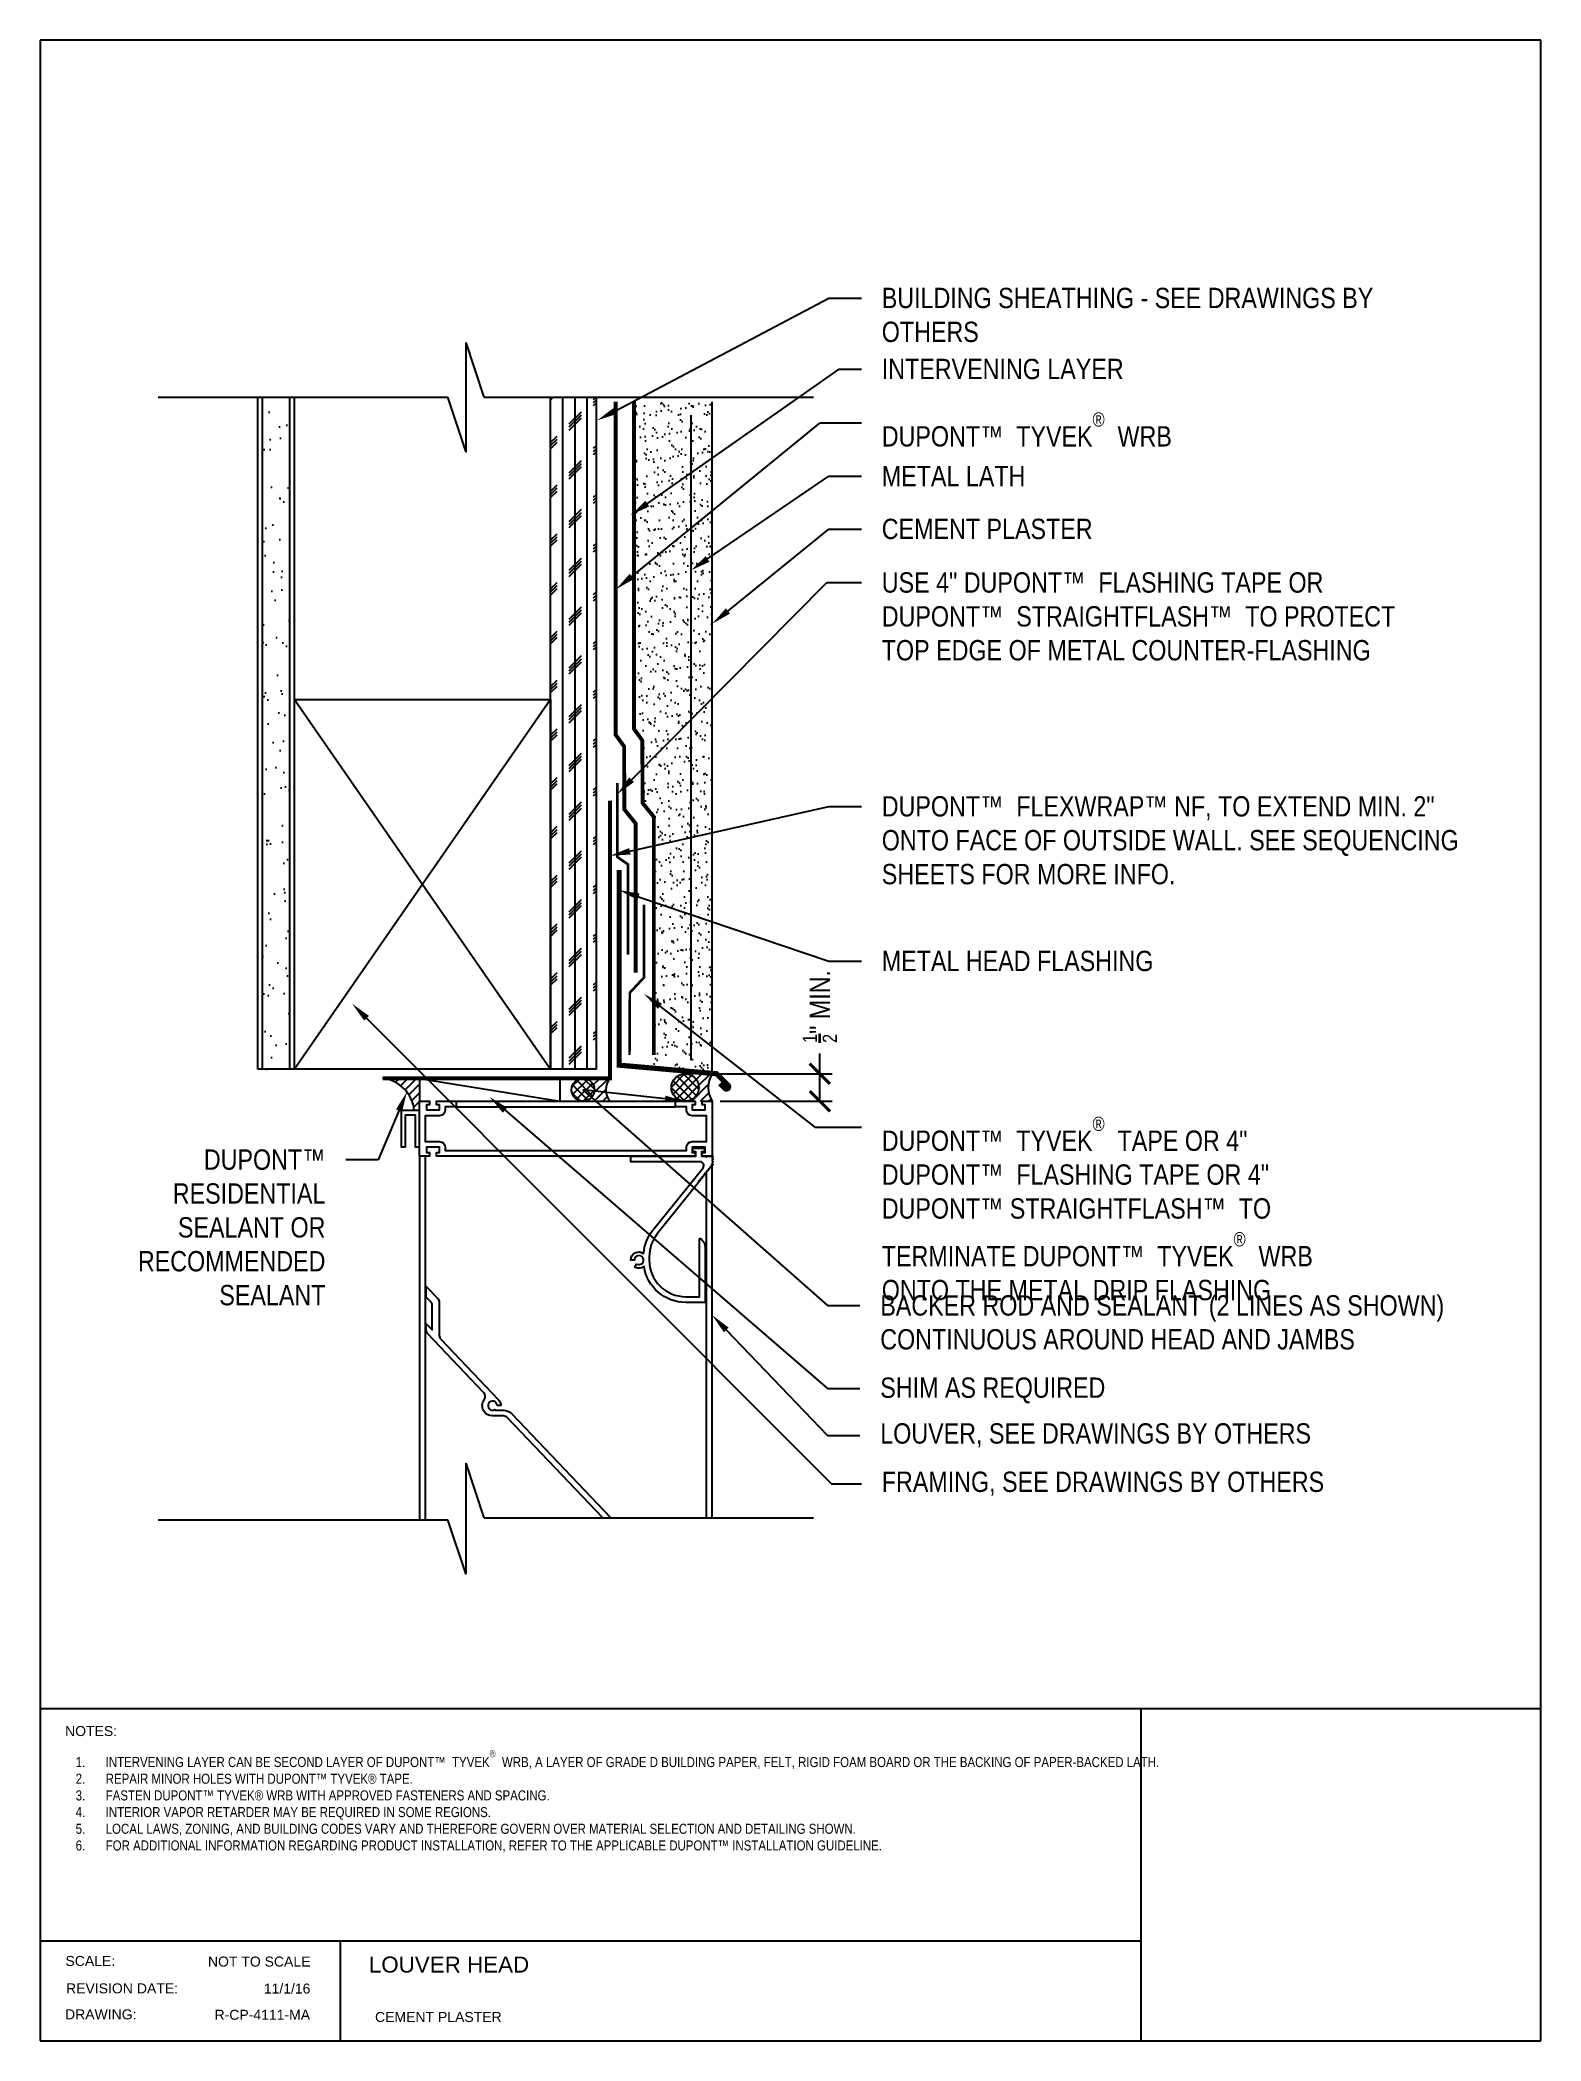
# Paper-space layout 'Title Block' of a CAD drawing. Header units: inches. Extents: x 0.3 to 7.8, y 0.1 to 10.1.
# The model-space entities are those that its viewports show. They can reach past a viewport. Long polylines and large blocks are cut down to what shows.
import ezdxf
from ezdxf import colors
from ezdxf.entities.mleader import LeaderData, LeaderLine
from ezdxf.math import Vec2, Vec3

# ---------------------------------------------------------------- set-up
doc = ezdxf.new("R2010")
doc.units = ezdxf.units.IN
doc.header["$MEASUREMENT"] = 0
for name, pattern in [('CENTER2', [1.125, 0.75, -0.125, 0.125, -0.125]), ('CENTER6', [0.4125, 0.3, -0.05, 0.03125, -0.03125]), ('HIDDEN', [0.375, 0.25, -0.125])]:
    doc.linetypes.add(name, pattern=pattern)
doc.layers.add('-ATI-HATCH', color=8, linetype='Continuous')
doc.layers.add('title block', color=7, linetype='Continuous')
for name, color, linetype, lineweight in [('-ATI-WRB', 5, 'CENTER6', 15), ('.ATI-DETAIL', 13, 'Continuous', 25), ('.ATI-HATCH', 8, 'Continuous', 25), ('.ATI-TEXT', 7, 'Continuous', 35), ('ATI-SAM', 4, 'HIDDEN', 15)]:
    doc.layers.add(name, color=color, linetype=linetype, lineweight=lineweight)
doc.styles.add('ATI ARCH 5-32', font='ARIALN.TTF', dxfattribs={"height": 0.15625})
doc.styles.get("Standard").update_dxf_attribs({"font": 'arial.ttf'})
doc.linetypes.add('ZIGZAG', pattern='A,0.0001,-0.2,[131,ltypeshp.shx,S=0.2,R=0,X=-0.2,Y=0],-0.4,[131,ltypeshp.shx,S=0.2,R=180,X=0.2,Y=0],-0.2', length=0.8001)
doc.dimstyles.new('ATI ARCH 5-32', dxfattribs={"dimscale": 12, "dimtxt": 0.15625, "dimasz": 0.15625, "dimexe": 0.09375, "dimexo": 0.0625, "dimgap": 0.09, "dimtad": 0, "dimdec": 4, "dimzin": 0, "dimdsep": 46, "dimlunit": 4, "dimtxsty": 'ATI ARCH 5-32', "dimblk": 'ARCHTICK', "dimcen": 0.09, "dimadec": 0, "dimazin": 0, "dimtfac": 0.8, "dimtdec": 4, "dimtofl": 0, "dimtmove": 0, "dimatfit": 2, "dimfxl": 1, "dimtolj": 1, "dimtzin": 0, "dimarcsym": 0})

# ---------------------------------------------------------------- blocks, each defined once
blk = doc.blocks.new('_ARCHTICK')
at = {"color": 0, "linetype": 'ByBlock', "const_width": 0.15}
blk.add_lwpolyline([(-0.5, -0.5), (0.5, 0.5)], dxfattribs=at)
blk = doc.blocks.new('*D2')
at = {"layer": '.ATI-TEXT', "color": 0, "lineweight": -2, "transparency": 16777216}
for p, q in [((27.646, 16.55), (27.646, 16.706)), ((26.88, 16.55), (27.74, 16.55)), ((27.646, 16.339), (27.646, 16.55)), ((26.88, 16.339), (27.74, 16.339))]:
    blk.add_line(p, q, dxfattribs=at)
at = {"layer": 'Defpoints', "color": 0, "transparency": 16777216}
for p in [(26.818, 16.55), (27.646, 16.55), (26.818, 16.339)]:
    blk.add_point(p, dxfattribs=at)
at = {"layer": '.ATI-TEXT', "color": 0, "lineweight": -2, "transparency": 16777216, "xscale": 0.15625, "yscale": 0.15625, "zscale": 0.15625}
for p, rotation in [((27.646, 16.55), 90), ((27.646, 16.339), 270)]:
    blk.add_blockref('_ARCHTICK', p, dxfattribs=dict(at, rotation=rotation))
at = {"layer": '.ATI-TEXT', "color": 0, "transparency": 16777216, "insert": (27.646, 17.067), "char_height": 0.15625, "attachment_point": 5, "rotation": 90, "style": 'ATI ARCH 5-32'}
blk.add_mtext('\\A1;{\\H0.7x;\\S1/2;}" MIN.', dxfattribs=at)

msp = doc.modelspace()

# ---------------------------------------------------------------- hatches: boundary and pattern name
at = {"layer": '-ATI-HATCH'}
h = msp.add_hatch(dxfattribs=at)
h.set_pattern_fill('AR-SAND', color=256, scale=0.07)
h.set_pattern_definition([(37.5, (1.80052, -342.62727), (-0.004409535, 0.134877664), [0, -0.1064, 0, -0.119, 0, -0.11375]), (7.5, (1.80052, -342.62727), (0.12388437, 0.197550225), [0, -0.0574, 0, -0.0959, 0, -0.03675]), (327.5, (1.71442, -342.62727), (0.21798993, 0.000396134), [0, -0.035, 0, -0.126, 0, -0.1645]), (317.5, (1.71442, -342.62727), (0.21042886, 0.06143729), [0, -0.0175, 0, -0.0826, 0, -0.0945])])
h.paths.add_polyline_path([(26.81793, 20.87883), (26.21735, 20.3882), (26.21735, 19.52236), (26.81793, 20.21369)])
h.paths.add_polyline_path([(26.81793, 20.21369), (26.21735, 19.52236), (26.21735, 19.20049), (26.28136, 19.1123), (26.28311, 18.63204), (26.29168, 18.62139), (26.81793, 19.10124)])
h.paths.add_polyline_path([(26.81793, 19.10124), (26.29168, 18.62139), (26.36977, 18.52441), (26.36977, 18.17176), (26.81793, 18.52558)])
h.paths.add_polyline_path([(26.81793, 18.52558), (26.36977, 18.17176), (26.36977, 17.11956), (26.81793, 17.18579)])
h.paths.add_polyline_path([(26.81793, 17.18579), (26.36977, 17.11956), (26.36977, 16.69415), (26.36087, 16.59338), (26.81793, 16.55299)])
h.paths.add_polyline_path([(26.81793, 20.87883), (26.81793, 21.71646), (26.21735, 21.71646), (26.21735, 20.3882)])
at = {"layer": '.ATI-HATCH'}
h = msp.add_hatch(dxfattribs=at)
h.set_pattern_fill('AR-SAND', color=256, scale=0.15)
h.set_pattern_definition([(37.5, (-148.36378, -424.51692), (-0.009449, 0.28902357), [0, -0.228, 0, -0.255, 0, -0.24375]), (7.5, (-148.36378, -424.51692), (0.2654665, 0.4233219), [0, -0.123, 0, -0.2055, 0, -0.07875]), (327.5, (-148.54828, -424.51692), (0.46712128, 0.00084886), [0, -0.075, 0, -0.27, 0, -0.3525]), (317.5, (-148.54828, -424.51692), (0.450919, 0.13165133), [0, -0.0375, 0, -0.177, 0, -0.2025])])
h.paths.add_polyline_path([(23.36124, 21.75162), (23.57218, 21.75162), (23.57218, 16.58504), (23.36124, 16.58504)])
h = msp.add_hatch(dxfattribs=at)
h.set_pattern_fill('CORK', color=256, scale=0.75, angle=90)
h.set_pattern_definition([(90, (25.57608, 13.10597), (-0.09375, 6e-18), []), (225, (25.62296, 13.15285), (0.1875, -0.1875), [0.1325825, -0.1325825]), (225, (25.62296, 13.17628), (0.1875, -0.1875), [0.1325825, -0.1325825]), (225, (25.62296, 13.19972), (0.1875, -0.1875), [0.1325825, -0.1325825])])
h.paths.add_polyline_path([(25.92765, 21.75162), (25.57608, 21.75162), (25.57608, 16.58504), (25.92765, 16.58504)])
h = msp.add_hatch(dxfattribs=at)
h.set_pattern_fill('ANSI31', color=256, scale=0.375188, angle=180)
h.set_pattern_definition([(225, (1.96638, -141.23384), (0.033162203, -0.033162203), [])])
h.paths.add_polyline_path([(24.56793, 16.51473), (24.28434, 16.51473, -0.35098161), (24.52793, 16.26864), (24.56793, 16.26864), (24.56793, 16.33895)])
h = msp.add_hatch(dxfattribs=at)
h.set_pattern_fill('ANSI37', color=256, scale=0.375188, angle=180)
h.set_pattern_definition([(225, (109.948724, 333.65698), (0.033162203, -0.033162203), []), (315, (109.948724, 333.65698), (0.033162203, 0.033162203), [])])
h.paths.add_polyline_path([(25.91266, 16.42684, 1), (25.73688, 16.42684, 1)])
h = msp.add_hatch(dxfattribs=at)
h.set_pattern_fill('ANSI31', color=256, scale=0.375188, angle=180)
h.set_pattern_definition([(225, (109.948724, 333.639404), (0.033162203, -0.033162203), [])])
edge = h.paths.add_edge_path()
edge.add_arc((25.82477, 16.42684), 0.08789, 270, 450)
edge.add_line((25.82477, 16.51473), (26.03312, 16.51473))
edge.add_arc((26.13847, 16.42684), 0.1372, 140.162844, 219.837156)
edge.add_line((26.03312, 16.33895), (25.82477, 16.33895))
h = msp.add_hatch(dxfattribs=at)
h.set_pattern_fill('ANSI37', color=256, scale=0.375188, angle=180)
h.set_pattern_definition([(225, (110.73354, 333.67456), (0.033162203, -0.033162203), []), (315, (110.73354, 333.67456), (0.033162203, 0.033162203), [])])
h.paths.add_polyline_path([(26.71506, 16.44442, 1), (26.50412, 16.44442, 1)])
h = msp.add_hatch(dxfattribs=at)
h.set_pattern_fill('ANSI31', color=256, scale=0.375188, angle=180)
h.set_pattern_definition([(225, (110.73354, 333.67456), (0.033162203, -0.033162203), [])])
edge = h.paths.add_edge_path()
edge.add_arc((26.60959, 16.44442), 0.10547, 270, 450)
edge.add_line((26.60959, 16.54989), (26.81793, 16.54989))
edge.add_arc((26.98364, 16.44442), 0.19642, 147.523901, 212.476099)
edge.add_line((26.81793, 16.33895), (26.60959, 16.33895))

# ---------------------------------------------------------------- linework, layer by layer
at = {"layer": '-ATI-WRB', "linetype": 'CENTER6', "ltscale": 0.75, "const_width": 0.03}
msp.add_lwpolyline([(26.22935, 17.32726), (26.22935, 18.4749), (26.14287, 18.5823), (26.1411, 19.06648), (26.07693, 19.15491), (26.07693, 21.71646)], dxfattribs=at)
at = {"layer": '.ATI-DETAIL'}
for p, q in [((25.06641, 21.75162), (24.92579, 22.17349)), ((24.92579, 21.32974), (24.92579, 22.17349)), ((22.55998, 21.75162), (24.78516, 21.75162)), ((23.32608, 16.58504), (23.32608, 21.75162)), ((23.36124, 16.58504), (23.36124, 21.75162)), ((23.57218, 16.58504), (23.57218, 21.75162)), ((23.60733, 16.58504), (23.60733, 21.75162)), ((24.92579, 21.32974), (24.78516, 21.75162)), ((25.06641, 21.75162), (27.59766, 21.75162)), ((25.57608, 16.58504), (25.57608, 21.75162)), ((25.92765, 16.58504), (25.92765, 21.75162)), ((26.81793, 16.54989), (26.81793, 21.71646)), ((23.60733, 19.42879), (25.57608, 16.58504)), ((25.57608, 19.42879), (23.60754, 16.58504)), ((25.92765, 16.58504), (23.32608, 16.58504)), ((24.56793, 16.51473), (24.56793, 16.33895)), ((25.6464, 16.51473), (24.56793, 16.51473)), ((24.56793, 16.51473), (25.6464, 16.33895)), ((25.92765, 16.58504), (25.57608, 16.58504)), ((25.6464, 16.51473), (25.6464, 16.33895)), ((24.84918, 16.33895), (26.53668, 16.33895)), ((24.84918, 16.29508), (26.53668, 16.29508)), ((24.56793, 15.91708), (24.56793, 13.12134)), ((24.61181, 15.91708), (24.61181, 13.12134)), ((26.81793, 13.13495), (26.81793, 15.8474)), ((26.77406, 13.13495), (26.77406, 15.79059)), ((25.06641, 13.13495), (24.92579, 13.55682)), ((24.92579, 12.71307), (24.92579, 13.55682)), ((22.55998, 13.12134), (24.78516, 13.12134)), ((24.92579, 12.69946), (24.78516, 13.12134)), ((25.06641, 13.13495), (27.59766, 13.13495))]:
    msp.add_line(p, q, dxfattribs=at)
at = {"layer": '.ATI-DETAIL', "linetype": 'ZIGZAG', "ltscale": 0.2}
msp.add_line((26.6537, 21.61311), (26.6537, 16.65501), dxfattribs=at)
at = {"layer": '.ATI-DETAIL', "linetype": 'CENTER2', "ltscale": 0.75, "const_width": 0.03}
msp.add_lwpolyline([(26.36977, 16.69415), (26.36977, 18.52441), (26.28311, 18.63204), (26.28136, 19.1123), (26.21735, 19.20049), (26.21735, 21.71646)], dxfattribs=at)
at = {"layer": '.ATI-DETAIL'}
for points in [[(25.57608, 16.58504), (23.60733, 16.58504), (23.60733, 19.42879), (25.57608, 19.42879)], [(24.42731, 16.26864), (24.42731, 15.98739), (24.46106, 15.98739), (24.46106, 16.23489), (24.53418, 16.23489), (24.53418, 15.98739), (24.56793, 15.98739), (24.56793, 16.26864)]]:
    msp.add_lwpolyline(points, close=True, dxfattribs=at)
at = {"layer": '.ATI-DETAIL', "const_width": 0.04}
msp.add_lwpolyline([(26.8777, 16.47523), (26.91487, 16.43781, 0.41421356), (26.93972, 16.43773, 0.41421356), (26.93981, 16.46259), (26.85309, 16.54989), (26.10343, 16.61612), (26.10343, 18.11703)], format="xyb", dxfattribs=at)
at = {"layer": '.ATI-DETAIL'}
for points in [[(24.69956, 15.9452), (24.72206, 15.9452), (24.72206, 15.98458), (24.62193, 15.98458), (24.62193, 15.9452), (24.64443, 15.9452), (24.64443, 15.91708), (24.56793, 15.91708), (24.56793, 16.33895), (24.64443, 16.33895), (24.64443, 16.31083), (24.62193, 16.31083), (24.62193, 16.27145), (24.72206, 16.27145), (24.72206, 16.31083), (24.69956, 16.31083), (24.69956, 16.33895), (24.84918, 16.33895), (24.84918, 16.29508), (24.76593, 16.29508), (24.76593, 16.27145, -0.41421356), (24.72206, 16.22758), (24.61181, 16.22758), (24.61181, 16.02845), (24.72206, 16.02845, -0.41421356), (24.76593, 15.98458), (24.76593, 15.96095), (26.61993, 15.96095), (26.61993, 15.98458, -0.41421356), (26.66381, 16.02845), (26.77406, 16.02845), (26.77406, 16.22758), (26.66381, 16.22758, -0.41421356), (26.61993, 16.27145), (26.61993, 16.29508), (26.53668, 16.29508), (26.53668, 16.33895), (26.68631, 16.33895), (26.68631, 16.31083), (26.66381, 16.31083), (26.66381, 16.27145), (26.76393, 16.27145), (26.76393, 16.31083), (26.74143, 16.31083), (26.74143, 16.33895), (26.81793, 16.33895), (26.81793, 15.91708), (26.74143, 15.91708), (26.74143, 15.9452), (26.76393, 15.9452), (26.76393, 15.98458), (26.66381, 15.98458), (26.66381, 15.9452), (26.68631, 15.9452), (26.68631, 15.91708), (24.69956, 15.91708)], [(26.36179, 15.34676), (26.74791, 15.82746, 0.62956913), (26.72598, 15.8732), (26.19171, 15.8732), (26.19171, 15.91708), (26.69149, 15.91708), (26.69149, 15.95083), (26.66899, 15.95083), (26.66899, 15.97895), (26.75787, 15.97895), (26.75787, 15.95083), (26.73537, 15.95083), (26.73537, 15.91708), (26.76799, 15.91708, 1), (26.77924, 15.91708), (26.81749, 15.91708, -0.41410508), (26.82312, 15.91145, -0.2678527), (26.8203, 15.90658, 0.57735027), (26.8203, 15.89684, -0.26785133), (26.82312, 15.89197, -0.26785132), (26.8203, 15.8871, 0.57735027), (26.8203, 15.87736, -0.26785132), (26.82312, 15.87249, -0.26785132), (26.8203, 15.86762, 0.57735026), (26.8203, 15.85788, -0.83001703), (26.81663, 15.84745, 0.57741159), (26.81053, 15.83985, -0.57735027), (26.80443, 15.83225, 0.57741159), (26.79833, 15.82466, -0.57735027), (26.79223, 15.81706, 0.57741159), (26.78613, 15.80947, -0.57735027), (26.78002, 15.80187, 0.57741159), (26.77392, 15.79427, -0.57735027), (26.76782, 15.78668, 0.57741159), (26.76172, 15.77908, -0.57735027), (26.75562, 15.77149, 0.57741159), (26.74952, 15.76389, -0.57735027), (26.74342, 15.75629, 0.57741159), (26.73731, 15.7487, -0.57735027), (26.73121, 15.7411, 0.57741159), (26.72511, 15.73351, -0.57735027), (26.71901, 15.72591, 0.57741159), (26.71291, 15.71831, -0.26794919), (26.71205, 15.71276), (26.396, 15.31929, 0.17081191), (26.33402, 15.14316), (26.33402, 15.1172, 0.41421356), (26.61527, 14.83595), (26.72074, 14.83595), (26.72074, 15.27864, -0.61921933), (26.72976, 15.28313, -0.23516312), (26.76462, 15.21311), (26.76462, 14.79208), (26.61527, 14.79208, -0.3698258), (26.29399, 15.06736, -0.30594255), (26.22335, 15.0624), (26.23741, 15.08675, 3.73205081), (26.21983, 15.1172), (26.19171, 15.1172, -0.60613471), (26.29118, 15.16911, -0.15032173)]]:
    msp.add_lwpolyline(points, format="xyb", close=True, dxfattribs=at)
msp.add_lwpolyline([(25.97734, 13.13495), (25.24486, 13.90555, 0.20551123), (25.21306, 13.9192), (25.12999, 13.9192, -0.6066328), (25.06523, 14.04352, 0.35665717), (25.06108, 14.0989), (24.63244, 14.54984, -0.19233013), (24.62037, 14.58007), (24.62037, 14.62623), (24.66424, 14.58007), (24.66424, 14.77956, 0.19233013), (24.6596, 14.79119), (24.62037, 14.83246), (24.62037, 14.91411), (24.70842, 14.82147, -0.19233013), (24.72049, 14.79125), (24.72049, 14.53842, 0.19233013), (24.73256, 14.50819), (25.17586, 14.04182, -0.19233013), (25.19327, 13.99823), (25.16515, 13.99823, 3.73205081), (25.14757, 13.96778), (25.15029, 13.96307), (25.21306, 13.96307, -0.20551123), (25.27666, 13.93578), (26.03787, 13.13495)], format="xyb", dxfattribs=at)
for centre, radius in [((25.82477, 16.42684), 0.08789), ((26.60959, 16.44442), 0.10547)]:
    msp.add_circle(centre, radius, dxfattribs=at)
for centre, radius, start, end in [((24.25244, 16.23955), 0.27703, 6.027628, 83.388168), ((26.13847, 16.42684), 0.1372, 140.162844, 219.837156), ((26.98364, 16.44442), 0.19642, 147.523901, 212.476099)]:
    msp.add_arc(centre, radius, start, end, dxfattribs=at)
at = {"layer": 'ATI-SAM'}
for p, q in [((26.08908, 18.21709), (26.08908, 18.785)), ((26.17075, 18.15926), (26.08908, 18.21709))]:
    msp.add_line(p, q, dxfattribs=at)
for points, const_width in [([(26.08908, 18.785), (26.08908, 18.21709), (26.17075, 18.15926), (26.17075, 17.46563)], 0.02), ([(24.28434, 16.51473), (26.03312, 16.51473), (26.03312, 18.64986)], 0.03), ([(26.29319, 17.84924), (26.29319, 17.2895), (26.18507, 17.17316), (26.18255, 16.69338)], 0.02)]:
    msp.add_lwpolyline(points, dxfattribs=dict(at, const_width=const_width))

# ---------------------------------------------------------------- dimensions: what is measured, and where the dimension line sits
at = {"layer": '.ATI-TEXT'}
dim = msp.add_linear_dim(base=(27.64643, 16.54989), p1=(26.81793, 16.33895), p2=(26.81793, 16.54989), angle=90, text='{\\H0.7x;\\S1/2;}" MIN.', dimstyle='ATI ARCH 5-32', override={"dimscale": 0, "dimtix": 0, "dimtofl": 0, "dimtmove": 0, "dimatfit": 2}, dxfattribs=at)
dim.commit()
dim.dimension.update_dxf_attribs({"geometry": '*D2', "text_midpoint": (27.64643, 17.06689), "dimtype": 160})

# ---------------------------------------------------------------- leaders
ml = msp.add_multileader_mtext('Standard', dxfattribs=at)
ml.set_content('BUILDING SHEATHING - SEE DRAWINGS BY OTHERS', color=7, style='ATI ARCH 5-32')
ml.set_leader_properties(color=7)
ml.build(insert=Vec2(0, 0))
ml.multileader.update_dxf_attribs({"dogleg_length": 0.25, "arrow_head_size": 0.15625})
ctx = ml.context
ctx.base_point, ctx.char_height, ctx.arrow_head_size, ctx.landing_gap_size, ctx.plane_origin = Vec3(27.96559, 22.51358), 0.15625, 0.15625, 0.15625, Vec3(29.40982, 15.03668)
notes = []
notes.append((ctx, [(0, (1, 1, 0), (27.71559, 22.51358), (1, 0), 0.25, [(0, [(25.93193, 21.57204)], 0, [])])]))
ctx.mtext.insert, ctx.mtext.width, ctx.mtext.flow_direction = Vec3(28.12184, 22.59303), 4.1888144, 5
ml = msp.add_multileader_mtext('Standard', dxfattribs=at)
ml.set_content('INTERVENING LAYER', color=7, style='ATI ARCH 5-32')
ml.set_leader_properties(color=7)
ml.build(insert=Vec2(0, 0))
ml.multileader.update_dxf_attribs({"dogleg_length": 0.25, "arrow_head_size": 0.15625})
ctx = ml.context
ctx.base_point, ctx.char_height, ctx.arrow_head_size, ctx.landing_gap_size, ctx.plane_origin = Vec3(27.96559, 21.96746), 0.15625, 0.15625, 0.15625, Vec3(30.59179, 14.05821)
notes.append((ctx, [(0, (1, 1, 0), (27.79371, 21.96746), (1, 0), 0.17189, [(0, [(26.19184, 20.84431)], 0, [])])]))
ctx.mtext.insert, ctx.mtext.width, ctx.mtext.flow_direction = Vec3(28.12184, 22.04692), 4.2002901, 5
ml = msp.add_multileader_mtext('Standard', dxfattribs=at)
ml.set_content('DUPONT™  TYVEK{\\A1;\\H0.7x;\\S®^ ;}  WRB', color=7, style='ATI ARCH 5-32')
ml.set_leader_properties(color=7)
ml.build(insert=Vec2(0, 0))
ml.multileader.update_dxf_attribs({"dogleg_length": 0.25, "arrow_head_size": 0.15625})
ctx = ml.context
ctx.base_point, ctx.char_height, ctx.arrow_head_size, ctx.landing_gap_size, ctx.plane_origin = Vec3(27.96559, 21.55577), 0.15625, 0.15625, 0.15625, Vec3(30.45614, 12.90755)
notes.append((ctx, [(0, (1, 1, 0), (27.64885, 21.55577), (1, 0), 0.31675, [(0, [(26.07885, 20.27505)], 0, [])])]))
ctx.mtext.insert, ctx.mtext.width, ctx.mtext.flow_direction = Vec3(28.12184, 21.63523), 4.2002901, 5
ml = msp.add_multileader_mtext('Standard', dxfattribs=at)
ml.set_content('METAL LATH', color=7, style='ATI ARCH 5-32')
ml.set_leader_properties(color=7)
ml.build(insert=Vec2(0, 0))
ml.multileader.update_dxf_attribs({"dogleg_length": 0.25, "arrow_head_size": 0.15625})
ctx = ml.context
ctx.base_point, ctx.char_height, ctx.arrow_head_size, ctx.landing_gap_size, ctx.plane_origin = Vec3(27.96559, 21.14537), 0.15625, 0.15625, 0.15625, Vec3(26.60441, 20.87308)
notes.append((ctx, [(0, (1, 1, 0), (27.71559, 21.14537), (1, 0), 0.25, [(0, [(26.6537, 20.41967)], 0, [])])]))
ctx.mtext.insert, ctx.mtext.flow_direction = Vec3(28.12184, 21.22354), 5
ml = msp.add_multileader_mtext('Standard', dxfattribs=at)
ml.set_content('CEMENT PLASTER', color=7, style='ATI ARCH 5-32')
ml.set_leader_properties(color=7)
ml.build(insert=Vec2(0, 0))
ml.multileader.update_dxf_attribs({"dogleg_length": 0.25, "arrow_head_size": 0.15625})
ctx = ml.context
ctx.base_point, ctx.char_height, ctx.arrow_head_size, ctx.landing_gap_size, ctx.plane_origin = Vec3(27.96559, 20.73773), 0.15625, 0.15625, 0.15625, Vec3(29.50502, 13.86024)
notes.append((ctx, [(0, (1, 1, 0), (27.71559, 20.73773), (1, 0), 0.25, [(0, [(26.81793, 20.00949)], 0, [])])]))
ctx.mtext.insert, ctx.mtext.width, ctx.mtext.flow_direction = Vec3(28.12184, 20.81719), 4.1888144, 5
ml = msp.add_multileader_mtext('Standard', dxfattribs=at)
ml.set_content('USE 4" DUPONT™  FLASHING TAPE OR  DUPONT™  STRAIGHTFLASH™  TO PROTECT TOP EDGE OF METAL COUNTER-FLASHING', color=7, style='ATI ARCH 5-32')
ml.set_leader_properties(color=7)
ml.build(insert=Vec2(0, 0))
ml.multileader.update_dxf_attribs({"dogleg_length": 0.25, "arrow_head_size": 0.15625})
ctx = ml.context
ctx.base_point, ctx.char_height, ctx.arrow_head_size, ctx.landing_gap_size, ctx.plane_origin = Vec3(27.96559, 20.32604), 0.15625, 0.15625, 0.15625, Vec3(32.4517, 19.34621)
notes.append((ctx, [(1, (1, 1, 0), (27.69877, 20.32604), (1, 0), 0.26683, [(0, [(26.08908, 18.70012)], 0, [])])]))
ctx.mtext.insert, ctx.mtext.width, ctx.mtext.flow_direction = Vec3(28.12184, 20.4055), 4.3130497, 5
ml = msp.add_multileader_mtext('Standard', dxfattribs=at)
ml.set_content('DUPONT™  FLEXWRAP™ NF, TO EXTEND MIN. 2" ONTO FACE OF OUTSIDE WALL. SEE SEQUENCING SHEETS FOR MORE INFO. ', color=7, style='ATI ARCH 5-32')
ml.set_leader_properties(color=7)
ml.build(insert=Vec2(0, 0))
ml.multileader.update_dxf_attribs({"dogleg_length": 0.25, "arrow_head_size": 0.15625})
ctx = ml.context
ctx.base_point, ctx.char_height, ctx.arrow_head_size, ctx.landing_gap_size, ctx.plane_origin = Vec3(27.96559, 18.60484), 0.15625, 0.15625, 0.15625, Vec3(29.50502, 11.69757)
notes.append((ctx, [(0, (1, 1, 0), (27.71559, 18.60484), (1, 0), 0.25, [(0, [(26.03312, 18.22605)], 0, [])])]))
ctx.mtext.insert, ctx.mtext.width, ctx.mtext.flow_direction = Vec3(28.12184, 18.6843), 4.5229952, 5
ml = msp.add_multileader_mtext('Standard', dxfattribs=at)
ml.set_content('METAL HEAD FLASHING', color=7, style='ATI ARCH 5-32')
ml.set_leader_properties(color=7)
ml.build(insert=Vec2(0, 0))
ml.multileader.update_dxf_attribs({"dogleg_length": 0.25, "arrow_head_size": 0.15625})
ctx = ml.context
ctx.base_point, ctx.char_height, ctx.arrow_head_size, ctx.landing_gap_size, ctx.plane_origin = Vec3(27.96559, 17.41602), 0.15625, 0.15625, 0.15625, Vec3(29.57533, 11.33581)
notes.append((ctx, [(0, (1, 1, 0), (27.71559, 17.41602), (1, 0), 0.25, [(0, [(26.10343, 17.96148)], 0, [])])]))
ctx.mtext.insert, ctx.mtext.width, ctx.mtext.flow_direction = Vec3(28.12184, 17.49548), 4.1888144, 5
ml = msp.add_multileader_mtext('Standard', dxfattribs=at)
ml.set_content('FRAMING, SEE DRAWINGS BY OTHERS', color=7, style='ATI ARCH 5-32')
ml.set_leader_properties(color=7)
ml.build(insert=Vec2(0, 0))
ml.multileader.update_dxf_attribs({"dogleg_length": 0.25, "arrow_head_size": 0.15625})
ctx = ml.context
ctx.base_point, ctx.char_height, ctx.arrow_head_size, ctx.landing_gap_size, ctx.plane_origin = Vec3(27.96559, 13.39758), 0.15625, 0.15625, 0.15625, Vec3(29.56956, 10.64777)
notes.append((ctx, [(0, (1, 1, 0), (27.73531, 13.39758), (1, 0), 0.23028, [(0, [(24.05037, 17.08803)], 0, [])])]))
ctx.mtext.insert, ctx.mtext.width, ctx.mtext.flow_direction = Vec3(28.12184, 13.49116), 4.1888144, 5
ml = msp.add_multileader_mtext('Standard', dxfattribs=at)
ml.set_content('DUPONT™  TYVEK{\\A1;\\H0.7x;\\S®^ ;}  TAPE OR 4" DUPONT™  FLASHING TAPE OR 4" DUPONT™ STRAIGHTFLASH™  TO TERMINATE DUPONT™  TYVEK{\\A1;\\H0.7x;\\S®^ ;}  WRB ONTO THE METAL DRIP FLASHING', color=7, style='ATI ARCH 5-32')
ml.set_leader_properties(color=7)
ml.build(insert=Vec2(0, 0))
ml.multileader.update_dxf_attribs({"dogleg_length": 0.25, "arrow_head_size": 0.15625})
ctx = ml.context
ctx.base_point, ctx.char_height, ctx.arrow_head_size, ctx.landing_gap_size, ctx.plane_origin = Vec3(27.96559, 16.14028), 0.15625, 0.15625, 0.15625, Vec3(31.90292, 10.1551)
notes.append((ctx, [(0, (1, 1, 0), (27.60714, 16.14028), (1, 0), 0.35846, [(0, [(26.29319, 17.16508)], 0, [])])]))
ctx.mtext.insert, ctx.mtext.width, ctx.mtext.flow_direction = Vec3(28.12184, 16.21974), 3.4146634, 5
ml = msp.add_multileader_mtext('Standard', dxfattribs=at)
ml.set_content('DUPONT™ \\PRESIDENTIAL SEALANT OR RECOMMENDED SEALANT', color=7, style='ATI ARCH 5-32')
ml.set_leader_properties(color=7)
ml.build(insert=Vec2(0, 0))
ml.multileader.update_dxf_attribs({"dogleg_length": 0.25, "arrow_head_size": 0.15625})
ctx = ml.context
ctx.base_point, ctx.char_height, ctx.arrow_head_size, ctx.landing_gap_size, ctx.plane_origin = Vec3(22.27062, 15.88873), 0.15625, 0.15625, 0.15625, Vec3(25.09361, 7.12134)
ctx.text_align_type = 2
notes.append((ctx, [(1, (1, 1, 0), (24.25109, 15.88873), (-1, 0), 0.25, [(0, [(24.47099, 16.40978)], 0, [])])]))
ctx.mtext.insert, ctx.mtext.width, ctx.mtext.alignment, ctx.mtext.flow_direction = Vec3(23.84484, 15.96819), 1.2436923, 3, 5
ml = msp.add_multileader_mtext('Standard', dxfattribs=at)
ml.set_content('SHIM AS REQUIRED', color=7, style='ATI ARCH 5-32')
ml.set_leader_properties(color=7)
ml.build(insert=Vec2(0, 0))
ml.multileader.update_dxf_attribs({"dogleg_length": 0.25, "arrow_head_size": 0.15625})
ctx = ml.context
ctx.base_point, ctx.char_height, ctx.arrow_head_size, ctx.landing_gap_size, ctx.plane_origin = Vec3(27.95398, 14.13053), 0.15625, 0.15625, 0.15625, Vec3(29.5751, 7.86445)
notes.append((ctx, [(0, (1, 1, 0), (27.70398, 14.13053), (1, 0), 0.25, [(0, [(25.10716, 16.37144)], 0, [])])]))
ctx.mtext.insert, ctx.mtext.width, ctx.mtext.flow_direction = Vec3(28.11023, 14.21473), 4.1888144, 5
ml = msp.add_multileader_mtext('Standard', dxfattribs=at)
ml.set_content('BACKER ROD AND SEALANT (2 LINES AS SHOWN) CONTINUOUS AROUND HEAD AND JAMBS', color=7, style='ATI ARCH 5-32')
ml.set_leader_properties(color=7)
ml.build(insert=Vec2(0, 0))
ml.multileader.update_dxf_attribs({"dogleg_length": 0.25, "arrow_head_size": 0.15625})
ctx = ml.context
ctx.base_point, ctx.char_height, ctx.arrow_head_size, ctx.landing_gap_size, ctx.plane_origin = Vec3(27.95398, 14.76751), 0.15625, 0.15625, 0.15625, Vec3(29.53502, 8.85198)
notes.append((ctx, [(0, (1, 1, 0), (27.70398, 14.76751), (1, 0), 0.25, [(1, [(26.6115, 16.33895), (25.82477, 16.42684)], 0, [])])]))
ctx.mtext.insert, ctx.mtext.width, ctx.mtext.flow_direction = Vec3(28.11023, 14.84697), 4.5576791, 5
ml = msp.add_multileader_mtext('Standard', dxfattribs=at)
ml.set_content('LOUVER, SEE DRAWINGS BY OTHERS', color=7, style='ATI ARCH 5-32')
ml.set_leader_properties(color=7)
ml.build(insert=Vec2(0, 0))
ml.multileader.update_dxf_attribs({"dogleg_length": 0.25, "arrow_head_size": 0.15625})
ctx = ml.context
ctx.base_point, ctx.char_height, ctx.arrow_head_size, ctx.landing_gap_size, ctx.plane_origin = Vec3(27.95398, 13.76918), 0.15625, 0.15625, 0.15625, Vec3(29.64379, 7.12134)
notes.append((ctx, [(0, (1, 1, 0), (27.70398, 13.76918), (1, 0), 0.25, [(0, [(26.81793, 14.69365)], 0, [])])]))
ctx.mtext.insert, ctx.mtext.width, ctx.mtext.flow_direction = Vec3(28.11023, 13.86276), 4.1888144, 5
for ctx, leaders in notes:
    for number, flags, end, landing, length, lines in leaders:
        leader = LeaderData()
        leader.index, (leader.has_last_leader_line, leader.has_dogleg_vector, leader.attachment_direction) = number, flags
        leader.last_leader_point, leader.dogleg_vector, leader.dogleg_length = Vec3(end), Vec3(landing), length
        for number, points, colour, breaks in lines:
            line = LeaderLine()
            line.index, line.vertices, line.color, line.breaks = number, Vec3.list(points), colors.encode_raw_color(colour), breaks
            leader.lines.append(line)
        ctx.leaders.append(leader)

psp = doc.layouts.new('Title Block')

# ---------------------------------------------------------------- linework, layer by layer
for p, q in [((7.772, 10.075), (0.272, 10.075)), ((0.272, 10.075), (0.272, 0.075)), ((7.772, 0.075), (7.772, 10.075)), ((0.272, 1.737), (7.772, 1.737)), ((5.772, 1.737), (5.772, 0.075)), ((0.272, 0.575), (5.772, 0.575)), ((1.772, 0.575), (1.772, 0.075)), ((0.272, 0.075), (7.772, 0.075))]:
    psp.add_line(p, q)

# ---------------------------------------------------------------- texts
at = {"attachment_point": 1}
for s, width, heights, insert, char_height in [('NOT TO SCALE', 0.57187, [0.141], (1.111, 0.497), 0.05), ('LOUVER HEAD', 2.74487, [0], (1.915, 0.497), 0.08), ('REVISION', 0.67794, [0], (0.402, 0.363), 0.05), ('11/1/16', 0.46189, [0], (1.39, 0.362), 0.05), ('R-CP-4111-MA', 0.4399, [0], (1.144, 0.231), 0.05), ('CEMENT PLASTER', 1.07519, [0], (1.946, 0.22), 0.05)]:
    psp.add_mtext_dynamic_manual_height_columns(s, width=width, gutter_width=0.25, heights=heights, dxfattribs=dict(at, insert=insert, char_height=char_height))
for tag, p in [('NOTES:', (0.397, 1.599)), ('SCALE:', (0.399, 0.45)), ('DATE:', (0.756, 0.313)), ('DRAWING:', (0.397, 0.183))]:
    psp.add_attdef(tag, p, '', height=0.05)
at = {"layer": 'title block', "insert": (0.4, 1.528), "char_height": 0.05, "attachment_point": 1}
psp.add_mtext_dynamic_manual_height_columns('\\pi-0.15,l0.2,t0.2;{\\fArial Narrow|b0|i0|c0|p34;\\C7;1.^IINTERVENING LAYER CAN BE SECOND LAYER OF DUPONT™  TYVEK\\A1;\\H0.7x;\\S®^ ;\\A0;\\H1.42857x;  WRB, A LAYER OF GRADE D BUILDING PAPER, FELT, RIGID FOAM BOARD OR THE BACKING OF PAPER-BACKED LATH.\\P\\C256;\\c0;2.^IREPAIR MINOR HOLES WITH DUPONT™ TYVEK® TAPE. \\P3.^IFASTEN DUPONT™ TYVEK® WRB WITH APPROVED FASTENERS AND SPACING. \\P4.^IINTERIOR VAPOR RETARDER MAY BE REQUIRED IN SOME REGIONS. \\P5.^ILOCAL LAWS, ZONING, AND BUILDING CODES VARY AND THEREFORE GOVERN OVER MATERIAL SELECTION AND DETAILING SHOWN. \\P6.^IFOR ADDITIONAL INFORMATION REGARDING PRODUCT INSTALLATION, REFER TO THE APPLICABLE DUPONT™ INSTALLATION GUIDELINE.}', width=5.37213, gutter_width=0.25, heights=[0.953], dxfattribs=at)

# ---------------------------------------------------------------- viewports
at = {"layer": '0'}
psp.add_viewport(center=(4.022, 5.906), size=(7.5, 8.3378), view_center_point=(27.4203, 18.08411), view_height=12.827354, dxfattribs=at)

doc.saveas('drawing.dxf')
